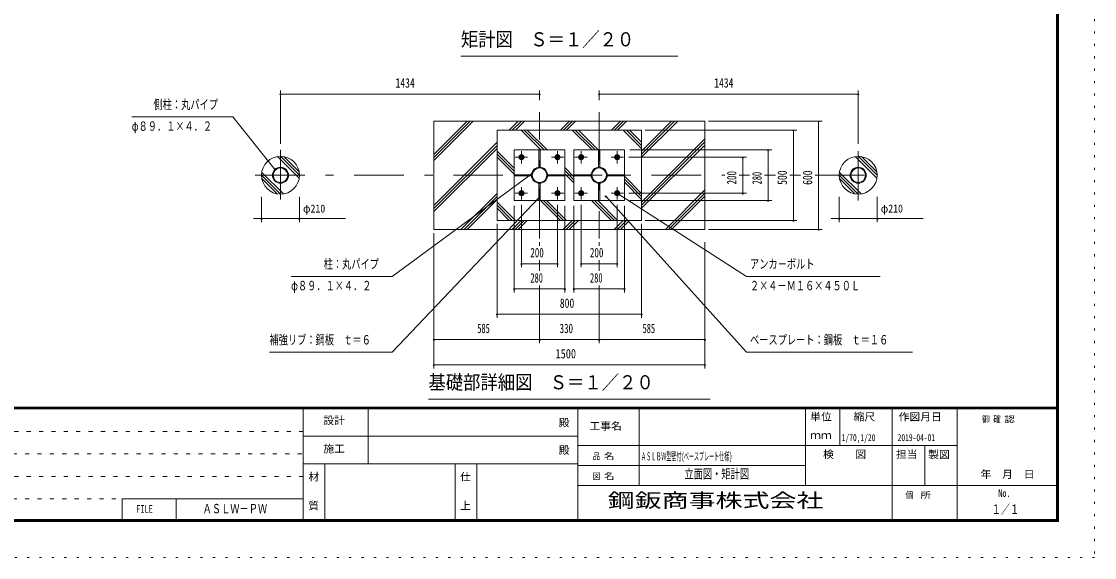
# Model space of a CAD drawing. Units: millimetres, scale not verified, with parts at other scales. Extents: x -34085 to 34091, y -14700 to 14700.
# Drawn here: x 13301 to 34091, y -14700 to -4305 of the extents above; entities that cross this region are included whole.
import ezdxf
from ezdxf.enums import TextEntityAlignment as Align

# ---------------------------------------------------------------- set-up
doc = ezdxf.new("R2010")
doc.units = ezdxf.units.MM
doc.header["$LTSCALE"] = 80
for name, pattern in [('USER1', [3, 1, -2]), ('USER3', [24, 12, -5, 2, -5]), ('USER4', [3, 0.5, -2.5])]:
    doc.linetypes.add(name, pattern=pattern)
doc.layers.add('0-1_0-F1TEXT', color=7, linetype='Continuous')
doc.layers.add('0-E_2-5DIM', color=7, linetype='Continuous')
for name, color, linetype, lineweight in [('0-6_2-02BOLD', 7, 'Continuous', 18), ('0-8_2-22CENTER', 3, 'USER3', 18), ('0-9_2-42THIN', 4, 'Continuous', 18), ('0-A_2-52DIM', 3, 'Continuous', 18), ('0-B_2-62HATCH', 2, 'Continuous', 18), ('0-C_F-F1PAPER', 5, 'Continuous', 18), ('0-D_F-E_J_ADD', 5, 'USER4', 18)]:
    doc.layers.add(name, color=color, linetype=linetype, lineweight=lineweight)
doc.styles.add('ＭＳ ゴシック', font='')
doc.styles.get('ＭＳ ゴシック').set_extended_font_data('MS Gothic')

msp = doc.modelspace()

# ---------------------------------------------------------------- linework, layer by layer
at = {"layer": '0-6_2-02BOLD'}
for p, q in [((23349.35, -7061.17), (23328.34, -7061.17)), ((24483.35, -7061.17), (24504.35, -7061.17)), ((23112.92, -7276.6), (23112.92, -7297.59)), ((23564.78, -7297.59), (23564.78, -7276.6)), ((24267.92, -7297.59), (24267.92, -7276.6)), ((24719.77, -7276.6), (24719.77, -7297.59)), ((23328.34, -7513.02), (23349.35, -7513.02)), ((24504.35, -7513.02), (24483.35, -7513.02))]:
    msp.add_line(p, q, dxfattribs=at)
for points in [[(26541.35, -8337.1), (21291.35, -8337.1), (21291.35, -6237.1), (26541.35, -6237.1)], [(25316.34, -8162.1), (22516.35, -8162.1), (22516.35, -6412.1), (25316.34, -6412.1)], [(23828.84, -6797.1), (23828.84, -7777.1), (22848.85, -7777.1), (22848.85, -6797.1)], [(23349.35, -6798.67), (23328.34, -6798.67), (23328.34, -7131.17), (23349.35, -7131.17)], [(24983.85, -7777.1), (24983.85, -6797.1), (24003.85, -6797.1), (24003.85, -7777.1)], [(24483.35, -7131.17), (24483.35, -6798.67), (24504.35, -6798.67), (24504.35, -7131.17)], [(23006.03, -6966.85), (22971.67, -6966.85), (22954.49, -6937.1), (22971.67, -6907.35), (23006.03, -6907.35), (23023.2, -6937.1)], [(23706.03, -6966.85), (23723.2, -6937.1), (23706.03, -6907.35), (23671.67, -6907.35), (23654.49, -6937.1), (23671.67, -6966.85)], [(24161.03, -6966.85), (24126.67, -6966.85), (24109.5, -6937.1), (24126.67, -6907.35), (24161.03, -6907.35), (24178.2, -6937.1)], [(24861.03, -6966.85), (24826.67, -6966.85), (24809.49, -6937.1), (24826.67, -6907.35), (24861.03, -6907.35), (24878.2, -6937.1)], [(23182.92, -7276.6), (23182.92, -7297.59), (22850.42, -7297.59), (22850.42, -7276.6)], [(23328.34, -7443.02), (23328.34, -7775.52), (23349.35, -7775.52), (23349.35, -7443.02)], [(23494.77, -7297.59), (23494.77, -7276.6), (23827.27, -7276.6), (23827.27, -7297.59)], [(24337.92, -7297.59), (24005.43, -7297.59), (24005.43, -7276.6), (24337.92, -7276.6)], [(24504.35, -7775.52), (24504.35, -7443.02), (24483.35, -7443.02), (24483.35, -7775.52)], [(24649.77, -7276.6), (24649.77, -7297.59), (24982.27, -7297.59), (24982.27, -7276.6)], [(23006.03, -7607.34), (22971.67, -7607.34), (22954.49, -7637.1), (22971.67, -7666.84), (23006.03, -7666.84), (23023.2, -7637.1)], [(23671.67, -7607.34), (23706.03, -7607.34), (23723.2, -7637.1), (23706.03, -7666.84), (23671.67, -7666.84), (23654.49, -7637.1)], [(24126.67, -7607.34), (24161.03, -7607.34), (24178.2, -7637.1), (24161.03, -7666.84), (24126.67, -7666.84), (24109.5, -7637.1)], [(24826.67, -7607.34), (24809.49, -7637.1), (24826.67, -7666.84), (24861.03, -7666.84), (24878.2, -7637.1), (24861.03, -7607.34)]]:
    msp.add_lwpolyline(points, close=True, dxfattribs=at)
for centre, radius in [((18319.85, -7287.1), 367.5), ((22988.85, -6937.1), 49), ((22988.85, -6937.1), 37.62), ((22988.85, -6937.1), 28.88), ((22988.85, -6937.1), 21), ((23688.84, -6937.1), 49), ((23688.84, -6937.1), 37.62), ((23688.84, -6937.1), 28.88), ((23688.84, -6937.1), 21), ((24143.85, -6937.1), 49), ((24143.85, -6937.1), 37.62), ((24143.85, -6937.1), 28.88), ((24143.85, -6937.1), 21), ((24843.84, -6937.1), 49), ((24843.84, -6937.1), 37.62), ((24843.84, -6937.1), 28.88), ((24843.84, -6937.1), 21), ((29512.85, -7287.1), 367.5), ((18319.85, -7287.1), 155.93), ((18319.85, -7287.1), 141.22), ((23338.85, -7287.1), 155.93), ((23338.85, -7287.1), 141.22), ((24493.85, -7287.1), 155.93), ((24493.85, -7287.1), 141.22), ((29512.85, -7287.1), 155.93), ((29512.85, -7287.1), 141.22), ((22988.85, -7637.1), 49), ((22988.85, -7637.1), 37.62), ((22988.85, -7637.1), 28.88), ((22988.85, -7637.1), 21), ((23688.84, -7637.1), 49), ((23688.84, -7637.1), 37.62), ((23688.84, -7637.1), 28.88), ((23688.84, -7637.1), 21), ((24143.85, -7637.1), 49), ((24143.85, -7637.1), 37.62), ((24143.85, -7637.1), 28.88), ((24143.85, -7637.1), 21), ((24843.84, -7637.1), 49), ((24843.84, -7637.1), 37.62), ((24843.84, -7637.1), 28.88), ((24843.84, -7637.1), 21)]:
    msp.add_circle(centre, radius, dxfattribs=at)
at = {"layer": '0-8_2-22CENTER'}
for p, q in [((23338.85, -8512.09), (23338.85, -6062.09)), ((24493.85, -6062.1), (24493.85, -8512.09)), ((18319.85, -6797.1), (18319.85, -7777.1)), ((22988.85, -7056.6), (22988.85, -6817.59)), ((23688.84, -6817.59), (23688.84, -7056.6)), ((24143.85, -7056.6), (24143.85, -6817.59)), ((24843.84, -7056.6), (24843.84, -6817.59)), ((29512.85, -7777.1), (29512.85, -6797.1)), ((22869.34, -6937.1), (23108.35, -6937.1)), ((23569.34, -6937.1), (23808.35, -6937.1)), ((24024.35, -6937.1), (24263.35, -6937.1)), ((24963.36, -6937.1), (24724.34, -6937.1)), ((17829.85, -7287.1), (26928.67, -7287.1)), ((27206.35, -7287.1), (27409.03, -7287.1)), ((27696.35, -7287.1), (27907.2, -7287.1)), ((28186.35, -7287.1), (28396.45, -7287.1)), ((28676.35, -7287.1), (30002.85, -7287.1)), ((22869.34, -7637.1), (23108.35, -7637.1)), ((22988.85, -7756.6), (22988.85, -7517.59)), ((23808.35, -7637.1), (23569.34, -7637.1)), ((23688.84, -7517.59), (23688.84, -7756.6)), ((24024.35, -7637.1), (24263.35, -7637.1)), ((24143.85, -7756.6), (24143.85, -7517.59)), ((24963.36, -7637.1), (24724.34, -7637.1)), ((24843.84, -7756.6), (24843.84, -7517.59))]:
    msp.add_line(p, q, dxfattribs=at)
at = {"layer": '0-9_2-42THIN'}
for centre in [(22988.85, -6937.1), (23688.84, -6937.1), (24143.85, -6937.1), (24843.84, -6937.1), (22988.85, -7637.1), (23688.84, -7637.1), (24143.85, -7637.1), (24843.84, -7637.1)]:
    msp.add_circle(centre, 15.75, dxfattribs=at)
at = {"layer": '0-A_2-52DIM'}
for p, q in [((26016.35, -4977.1), (21816.35, -4977.1)), ((18333.85, -5712.53), (18305.85, -5712.53)), ((18319.85, -5642.53), (18319.85, -6675.54)), ((23338.85, -5712.53), (18319.85, -5712.53)), ((23352.84, -5712.53), (23324.84, -5712.53)), ((23338.85, -5832.9), (23338.85, -5642.53)), ((24507.85, -5712.53), (24479.85, -5712.53)), ((24493.85, -5642.53), (24493.85, -5832.9)), ((29512.85, -5712.53), (24493.85, -5712.53)), ((29526.85, -5712.53), (29498.85, -5712.53)), ((29512.85, -6675.54), (29512.85, -5642.53)), ((28326.35, -6412.1), (25386.34, -6412.1)), ((28816.35, -6237.1), (26611.35, -6237.1)), ((28270.35, -6412.1), (28242.35, -6412.1)), ((28256.35, -6412.1), (28256.35, -8162.1)), ((28760.35, -6237.1), (28732.35, -6237.1)), ((28746.35, -8337.1), (28746.35, -6237.1)), ((27836.34, -6797.1), (25088.85, -6797.1)), ((27780.34, -6797.1), (27752.34, -6797.1)), ((27766.34, -7777.1), (27766.34, -6797.1)), ((25068.35, -6937.1), (27346.34, -6937.1)), ((27290.35, -6937.1), (27262.35, -6937.1)), ((27276.35, -6937.1), (27276.35, -7637.1)), ((18230.63, -7179.44), (18202.63, -7179.44)), ((23208, -7251.66), (23180, -7251.66)), ((24864.86, -7643.06), (24836.86, -7643.06)), ((27346.34, -7637.1), (25068.35, -7637.1)), ((27290.35, -7637.1), (27262.35, -7637.1)), ((17952.34, -8197.1), (17952.34, -7707.1)), ((18687.34, -7707.1), (18687.34, -8197.1)), ((22848.85, -7882.1), (22848.85, -9562.1)), ((22988.85, -9072.1), (22988.85, -7861.6)), ((23347.24, -7718.38), (23319.24, -7718.38)), ((23688.84, -7861.6), (23688.84, -9072.1)), ((23828.84, -9562.1), (23828.84, -7882.1)), ((24003.85, -7882.1), (24003.85, -9562.1)), ((24143.85, -7861.6), (24143.85, -9072.1)), ((24634.04, -7693.67), (24606.04, -7693.67)), ((24620.04, -7693.67), (27346.35, -10717.1)), ((24843.84, -9072.1), (24843.84, -7861.6)), ((24983.85, -9562.1), (24983.85, -7882.1)), ((25088.85, -7777.1), (27836.34, -7777.1)), ((27780.34, -7777.1), (27752.34, -7777.1)), ((29145.34, -8197.1), (29145.34, -7707.1)), ((29880.34, -7707.1), (29880.34, -8197.1)), ((17796.95, -8127.1), (19579.84, -8127.1)), ((17966.34, -8127.1), (17938.34, -8127.1)), ((18701.34, -8127.1), (18673.34, -8127.1)), ((22516.35, -10052.1), (22516.35, -8232.09)), ((25316.34, -8232.09), (25316.34, -10052.1)), ((28326.35, -8162.1), (25386.34, -8162.1)), ((28270.35, -8162.1), (28242.35, -8162.1)), ((30772.84, -8127.1), (28989.95, -8127.1)), ((29159.34, -8127.1), (29131.34, -8127.1)), ((29894.34, -8127.1), (29866.34, -8127.1)), ((21291.35, -8407.1), (21291.35, -11032.09)), ((26611.35, -8337.1), (28816.35, -8337.1)), ((28760.35, -8337.1), (28732.35, -8337.1)), ((23338.85, -8654.22), (23338.85, -8582.1)), ((24493.85, -8582.1), (24493.85, -8654.22)), ((26541.35, -11032.1), (26541.35, -8582.1)), ((23338.85, -9142.47), (23338.85, -8932.1)), ((24493.85, -8932.1), (24493.85, -9142.47)), ((23002.85, -9002.1), (22974.85, -9002.1)), ((23688.84, -9002.1), (22988.85, -9002.1)), ((23702.84, -9002.1), (23674.84, -9002.1)), ((24157.85, -9002.1), (24129.85, -9002.1)), ((24143.85, -9002.1), (24843.84, -9002.1)), ((24857.84, -9002.1), (24829.84, -9002.1)), ((22862.85, -9492.09), (22834.85, -9492.09)), ((22848.85, -9492.09), (23828.84, -9492.09)), ((23338.85, -10542.1), (23338.85, -9422.1)), ((23842.84, -9492.09), (23814.84, -9492.09)), ((24017.85, -9492.09), (23989.85, -9492.09)), ((24003.85, -9492.09), (24983.85, -9492.09)), ((24493.85, -9422.1), (24493.85, -10542.1)), ((24997.85, -9492.09), (24969.85, -9492.09)), ((22530.35, -9982.1), (22502.35, -9982.1)), ((25316.34, -9982.09), (22516.35, -9982.09)), ((25330.34, -9982.1), (25302.34, -9982.1)), ((21305.35, -10472.1), (21277.35, -10472.1)), ((26541.35, -10472.1), (21291.35, -10472.1)), ((23352.84, -10472.1), (23324.84, -10472.1)), ((24507.85, -10472.1), (24479.85, -10472.1)), ((26555.35, -10472.1), (26527.35, -10472.1)), ((27346.35, -10717.1), (30566.35, -10717.1)), ((21305.35, -10962.1), (21277.35, -10962.1)), ((21291.35, -10962.1), (26541.35, -10962.1)), ((26555.35, -10962.1), (26527.35, -10962.1)), ((21186.34, -11627.1), (26646.35, -11627.1))]:
    msp.add_line(p, q, dxfattribs=at)
for points in [[(15438.56, -6154.69), (17398.55, -6154.69), (18216.63, -7179.44)], [(18526.35, -9247.1), (20486.35, -9247.1), (23194, -7251.66)], [(24850.86, -7643.06), (27346.35, -9247.1), (29936.35, -9247.1)], [(23333.24, -7718.38), (20486.35, -10717.1), (18106.34, -10717.1)]]:
    msp.add_lwpolyline(points, dxfattribs=at)
for centre in [(18319.85, -5712.53), (23338.84, -5712.53), (24493.85, -5712.53), (29512.85, -5712.53), (28256.35, -6412.1), (28746.35, -6237.1), (27766.34, -6797.1), (27276.35, -6937.1), (18216.63, -7179.44), (23194, -7251.66), (24850.86, -7643.06), (27276.35, -7637.1), (23333.24, -7718.38), (24620.04, -7693.67), (27766.34, -7777.1), (17952.34, -8127.1), (18687.34, -8127.1), (28256.35, -8162.1), (29145.34, -8127.1), (29880.34, -8127.1), (28746.35, -8337.1), (22988.85, -9002.1), (23688.84, -9002.1), (24143.85, -9002.1), (24843.84, -9002.1), (22848.85, -9492.09), (23828.84, -9492.09), (24003.85, -9492.09), (24983.85, -9492.09), (22516.35, -9982.1), (25316.34, -9982.1), (21291.35, -10472.1), (23338.84, -10472.1), (24493.85, -10472.1), (26541.35, -10472.1), (21291.35, -10962.1), (26541.35, -10962.1)]:
    msp.add_arc(centre, 14, 180, 0, dxfattribs=at)
at = {"layer": '0-B_2-62HATCH'}
for p, q in [((21291.35, -6942.25), (21996.51, -6237.1)), ((22055.9, -6237.1), (21291.35, -7001.65)), ((21291.35, -6882.85), (21937.11, -6237.1)), ((22752.06, -6412.1), (22927.06, -6237.1)), ((22986.45, -6237.1), (22811.45, -6412.1)), ((22870.85, -6412.1), (23045.85, -6237.1)), ((22981.96, -6412.1), (23366.95, -6797.1)), ((23041.35, -6412.1), (23426.35, -6797.1)), ((23485.75, -6797.1), (23100.75, -6412.1)), ((23742, -6412.1), (23917, -6237.1)), ((23976.4, -6237.1), (23801.4, -6412.1)), ((23860.8, -6412.1), (24035.8, -6237.1)), ((23971.9, -6412.1), (24356.9, -6797.1)), ((24031.29, -6412.1), (24416.3, -6797.1)), ((24475.69, -6797.1), (24090.69, -6412.1)), ((24731.95, -6412.1), (24906.96, -6237.1)), ((24966.35, -6237.1), (24791.34, -6412.1)), ((24850.74, -6412.1), (25025.75, -6237.1)), ((25316.34, -6766.6), (24961.85, -6412.1)), ((25021.25, -6412.1), (25316.34, -6707.2)), ((25080.65, -6412.1), (25316.34, -6647.8)), ((25316.34, -6817.65), (25896.9, -6237.1)), ((25956.3, -6237.1), (25316.34, -6877.04)), ((25316.34, -6936.44), (26015.7, -6237.1)), ((21291.35, -7872.8), (22516.35, -6647.8)), ((26541.35, -6582.6), (25316.34, -7807.6)), ((25316.34, -7866.99), (26541.35, -6642)), ((22516.35, -6707.2), (21291.35, -7932.2)), ((21291.35, -7991.6), (22516.35, -6766.6)), ((22516.35, -6817.65), (22848.85, -7150.15)), ((26541.35, -6701.39), (25316.34, -7926.39)), ((18683.01, -7343.38), (18263.56, -6923.93)), ((18318.63, -6919.6), (18687.34, -7288.32)), ((18681.78, -7223.35), (18383.59, -6925.17)), ((22848.85, -7209.54), (22516.35, -6877.04)), ((22516.35, -6936.44), (22848.85, -7268.94)), ((29876.01, -7343.38), (29456.56, -6923.93)), ((29511.62, -6919.6), (29880.34, -7288.32)), ((29874.78, -7223.35), (29576.59, -6925.17)), ((17956.68, -7230.82), (18376.12, -7650.26)), ((23827.27, -7138.62), (24003.85, -7315.2)), ((24003.85, -7374.6), (23827.27, -7198.02)), ((23827.27, -7257.42), (24003.85, -7434)), ((29149.68, -7230.82), (29569.12, -7650.26)), ((18321.06, -7654.59), (17952.35, -7285.88)), ((17957.92, -7350.85), (18256.1, -7649.02)), ((25316.34, -7637.75), (24983.85, -7305.25)), ((24983.85, -7364.65), (25316.34, -7697.15)), ((25316.34, -7756.55), (24983.85, -7424.04)), ((29514.06, -7654.59), (29145.35, -7285.88)), ((29150.91, -7350.85), (29449.1, -7649.02)), ((22516.35, -7637.75), (21817.01, -8337.1)), ((25776.8, -8337.1), (26541.35, -7572.55)), ((26541.35, -7631.94), (25836.2, -8337.1)), ((25895.6, -8337.1), (26541.35, -7691.34)), ((21876.41, -8337.1), (22516.35, -7697.15)), ((22516.35, -7756.55), (21935.79, -8337.1)), ((22516.35, -7807.6), (22870.85, -8162.1)), ((22811.45, -8162.1), (22516.35, -7866.99)), ((23742, -8162.1), (23357, -7777.1)), ((23801.4, -8162.1), (23416.41, -7777.1)), ((23475.79, -7777.1), (23860.8, -8162.1)), ((24731.95, -8162.1), (24346.95, -7777.1)), ((24406.35, -7777.1), (24791.35, -8162.1)), ((24850.74, -8162.1), (24465.74, -7777.1)), ((22752.06, -8162.1), (22516.35, -7926.39)), ((22981.96, -8162.1), (22806.96, -8337.1)), ((22866.35, -8337.1), (23041.35, -8162.1)), ((23100.75, -8162.1), (22925.75, -8337.1)), ((23971.89, -8162.1), (23796.91, -8337.1)), ((23856.3, -8337.1), (24031.29, -8162.1)), ((24090.69, -8162.1), (23915.7, -8337.1)), ((24961.85, -8162.1), (24786.85, -8337.1)), ((24846.24, -8337.1), (25021.25, -8162.1)), ((25080.65, -8162.1), (24905.64, -8337.1))]:
    msp.add_line(p, q, dxfattribs=at)
at = {"layer": '0-C_F-F1PAPER'}
for p, q in [((33356.46, -11781), (-6753.54, -11781)), ((-6753.54, -11784.5), (33356.46, -11784.5)), ((33356.46, -11788), (-6753.54, -11788)), ((-6753.54, -11791.5), (33356.46, -11791.5)), ((33356.46, -11795), (-6753.54, -11795)), ((-6753.54, -11798.5), (33356.46, -11798.5)), ((33356.46, -11802), (-6753.54, -11802)), ((-6753.54, -11805.5), (33356.46, -11805.5)), ((33356.46, -11809), (-6753.54, -11809)), ((-6753.54, -11812.5), (33356.46, -11812.5)), ((33356.46, -11816), (-6753.54, -11816)), ((18761.47, -14000), (18761.47, -11816)), ((20021.47, -12880), (20021.47, -11816)), ((24081.47, -14000), (24081.47, -11816)), ((25271.47, -11816), (25271.47, -13300)), ((28491.47, -13300), (28491.47, -11816)), ((29156.47, -11816), (29156.47, -12530)), ((30171.47, -14000), (30171.47, -11816)), ((31431.47, -14000), (31431.47, -11816)), ((18761.47, -12348), (24081.47, -12348)), ((24081.47, -12530), (31431.47, -12530)), ((30801.46, -12530), (30801.46, -13300)), ((24081.47, -12880), (18761.47, -12880)), ((19181.46, -12880), (19181.46, -14000)), ((21701.46, -12880), (21701.46, -14000)), ((22121.46, -14000), (22121.46, -12880)), ((28491.47, -12915), (24081.47, -12915)), ((24081.47, -13300), (33391.46, -13300)), ((15250.27, -13563.2), (18761.47, -13563.2)), ((15250.27, -13563.2), (15250.27, -14000)), ((16300.27, -14000), (16300.27, -13563.2))]:
    msp.add_line(p, q, dxfattribs=at)
at = {"layer": '0-C_F-F1PAPER', "color": 6, "linetype": 'USER1'}
for p, q in [((18761.47, -12252.8), (-6788.54, -12252.8)), ((-6788.54, -12689.6), (18761.47, -12689.6)), ((18761.47, -13126.4), (-6788.54, -13126.4)), ((-6788.54, -13563.2), (15250.27, -13563.2))]:
    msp.add_line(p, q, dxfattribs=at)
at = {"layer": '0-C_F-F1PAPER'}
for points in [[(33391.46, -14000), (33391.46, 14140), (-6788.54, 14140), (-6788.54, -14000)], [(33387.96, -13996.5), (33387.96, 14136.5), (-6785.04, 14136.5), (-6785.04, -13996.5)], [(33384.46, -13993), (-6781.54, -13993), (-6781.54, 14133), (33384.46, 14133)], [(33380.96, -13989.5), (33380.96, 14129.5), (-6778.04, 14129.5), (-6778.04, -13989.5)], [(33377.46, -13986), (-6774.54, -13986), (-6774.54, 14126), (33377.46, 14126)], [(33373.96, -13982.5), (33373.96, 14122.5), (-6771.04, 14122.5), (-6771.04, -13982.5)], [(33370.46, -13979), (-6767.54, -13979), (-6767.54, 14119), (33370.46, 14119)], [(33366.96, -13975.5), (33366.96, 14115.5), (-6764.04, 14115.5), (-6764.04, -13975.5)], [(33363.46, -13972), (33363.46, 14112), (-6760.54, 14112), (-6760.54, -13972)], [(33359.96, -13968.5), (33359.96, 14108.5), (-6757.04, 14108.5), (-6757.04, -13968.5)], [(33356.46, -13965), (-6753.54, -13965), (-6753.54, 14105), (33356.46, 14105)]]:
    msp.add_lwpolyline(points, close=True, dxfattribs=at)
at = {"layer": '0-D_F-E_J_ADD'}
msp.add_lwpolyline([(34091.46, -14700), (-7488.54, -14700), (-7488.54, 14700), (34091.46, 14700)], close=True, dxfattribs=at)

# ---------------------------------------------------------------- texts
at = {"layer": '0-1_0-F1TEXT', "style": 'ＭＳ ゴシック'}
for s, height, width, p in [('1/70,1/20', 136.8, 0.65, (29193.12, -12483.38)), ('2019-04-01', 136.8, 0.65, (30276.46, -12483.38)), ('ＡＳＬＢＷ型壁付(', 155, 0.45, (25306.46, -12862.5)), ('ベースプレート仕様)', 155, 0.45, (26134.85, -12862.5)), ('立面図・矩計図', 182.3, 0.7, (26146.46, -13222.63)), ('ＡＳＬＷ－ＰＷ', 182.3, 0.7, (16810.69, -13896.73)), ('１／１', 182.3, 0.7, (32096.46, -13908.29))]:
    msp.add_text(s, height=height, dxfattribs=dict(at, width=width)).set_placement(p, align=Align.BOTTOM_LEFT)
at = {"layer": '0-A_2-52DIM', "color": 7, "style": 'ＭＳ ゴシック'}
for s, height, width, p in [('矩計図\u3000Ｓ＝１／２０', 273.5, 0.9, (21816.35, -4869.79)), ('1434', 182.3, 0.75, (20548.62, -5642.53)), ('1434', 182.3, 0.75, (26722.62, -5642.53)), ('側柱：丸パイプ', 182.3, 0.7, (15858.55, -6059.82)), ('φ８９．１×４．２', 182.3, 0.7, (15438.56, -6479.83)), ('φ210', 155, 0.9, (18757.35, -8057.1)), ('φ210', 155, 0.9, (29950.34, -8057.1)), ('200', 182.3, 0.7, (23160.68, -8932.1)), ('200', 182.3, 0.7, (24315.68, -8932.1)), ('柱：丸パイプ', 182.3, 0.7, (19156.34, -9152.23)), ('アンカ－ボルト', 182.3, 0.7, (27416.35, -9152.23)), ('φ８９．１×４．２', 182.3, 0.7, (18526.35, -9572.23)), ('280', 182.3, 0.65, (23162.52, -9422.1)), ('280', 182.3, 0.65, (24317.52, -9422.1)), ('２×４－Ｍ１６×４５０Ｌ', 182.3, 0.7, (27416.36, -9572.23)), ('800', 182.3, 0.75, (23732.38, -9912.1)), ('585', 182.3, 0.65, (22133.25, -10402.1)), ('330', 182.3, 0.7, (23727.6, -10402.1)), ('585', 182.3, 0.65, (25335.75, -10402.1)), ('補強リブ：鋼板\u3000ｔ＝６', 182.3, 0.7, (18106.34, -10622.23)), ('ベースプレート：鋼板\u3000ｔ＝１６', 182.3, 0.7, (27416.35, -10622.23)), ('1500', 182.3, 0.8, (23648.97, -10892.1)), ('基礎部詳細図\u3000Ｓ＝１／２０', 273.5, 0.9, (21186.34, -11519.79))]:
    msp.add_text(s, height=height, dxfattribs=dict(at, width=width)).set_placement(p, align=Align.BOTTOM_LEFT)
for s, width, p in [('200', 0.7, (27206.35, -7465.26)), ('280', 0.65, (27696.35, -7463.42)), ('500', 0.75, (28186.35, -7472.52)), ('600', 0.75, (28676.35, -7473.1))]:
    msp.add_text(s, height=182.3, rotation=90, dxfattribs=dict(at, width=width)).set_placement(p, align=Align.BOTTOM_LEFT)
at = {"layer": '0-C_F-F1PAPER', "color": 7, "style": 'ＭＳ ゴシック'}
for s, height, width, p in [('設計', 145.9, 1.05, (19149.97, -12157.36)), ('殿', 145.9, 1.05, (23710.46, -12202.1)), ('工事名', 145.9, 1.05, (24305.46, -12265.1)), ('単位', 145.9, 1.05, (28582.46, -12086.6)), ('縮尺', 145.9, 1.05, (29422.47, -12086.6)), ('作図月日', 145.9, 1.05, (30295.92, -12088.03)), ('御 ', 124, 0.85, (31911.32, -12116.2)), ('確 ', 124, 0.85, (32127.46, -12116.2)), ('認', 124, 1.2, (32343.6, -12116.2)), ('ｍｍ', 145.9, 1.05, (28582.46, -12443.6)), ('施工', 145.9, 1.05, (19149.97, -12706.1)), ('殿', 145.9, 1.05, (23710.46, -12734.1)), ('品 ', 124, 0.85, (24370.22, -12834.5)), ('名', 124, 1.2, (24586.36, -12834.5)), ('検\u3000\u3000図', 145.9, 1.05, (28830.96, -12814.6)), ('担当', 145.9, 1.05, (30244.97, -12814.6)), ('製図', 145.9, 1.05, (30869.34, -12818.04)), ('材', 145.9, 1.05, (18859.47, -13252.1)), ('仕', 145.9, 1.05, (21799.46, -13252.1)), ('図 ', 124, 0.85, (24370.22, -13219.5)), ('名', 124, 1.2, (24586.36, -13219.5)), ('\u3000年\u3000月\u3000日', 145.9, 1.05, (31674.7, -13202.3)), ('個  ', 124, 0.85, (30430.47, -13587)), ('所', 124, 1.2, (30718.65, -13587)), ('No.', 145.9, 0.8, (32225.97, -13567.1)), ('FILE', 145.9, 0.7, (15525.02, -13873.7)), ('質', 145.9, 1.05, (18859.47, -13812.1)), ('上', 145.9, 1.05, (21799.46, -13812.1))]:
    msp.add_text(s, height=height, dxfattribs=dict(at, width=width)).set_placement(p, align=Align.BOTTOM_LEFT)
at = {"layer": '0-E_2-5DIM', "style": 'ＭＳ ゴシック', "width": 1.4}
msp.add_text('鋼鈑商事株式会社', height=273.5, dxfattribs=at).set_placement((24659.96, -13808.88), align=Align.BOTTOM_LEFT)

doc.saveas('drawing.dxf')
